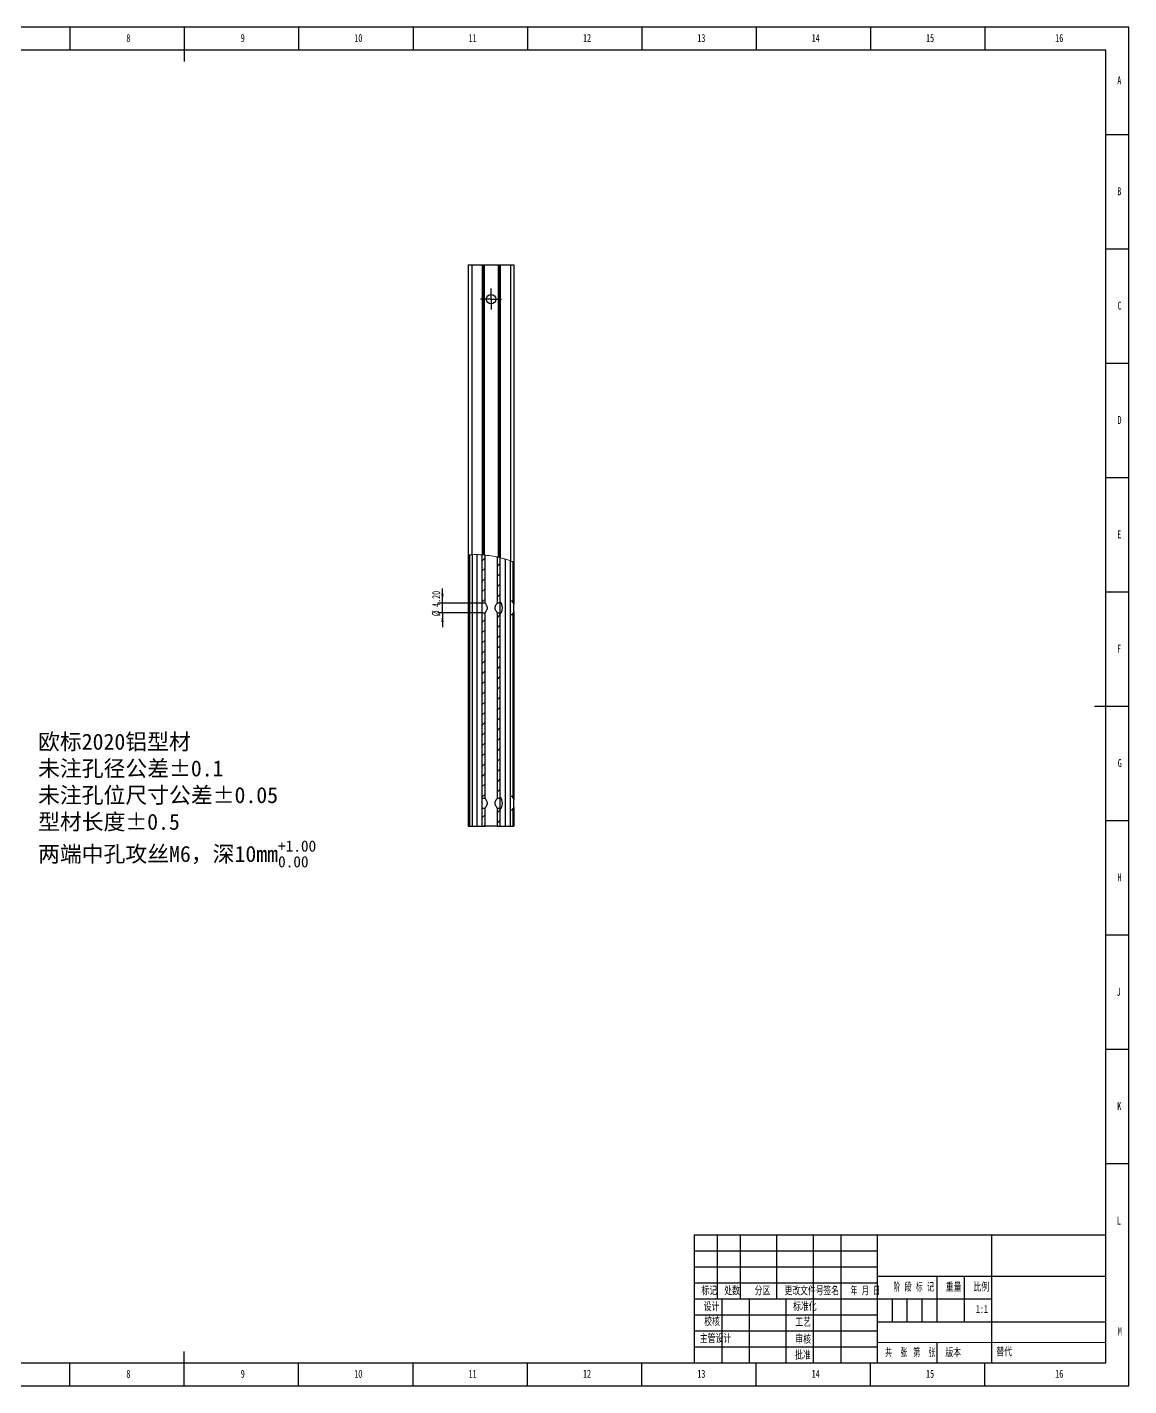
# Model space of a CAD drawing. Header units: millimetres. Extents: x 0 to 841, y 0 to 594.
# Drawn here: x 359 to 841, y 0 to 594 of the extents above; entities that cross this region are included whole.
import ezdxf

# ---------------------------------------------------------------- set-up
doc = ezdxf.new("R2010")
doc.units = ezdxf.units.MM
for name, color, linetype in [('10', 7, 'Continuous'), ('5', 7, 'Continuous'), ('SLD-0', 7, 'Continuous')]:
    doc.layers.add(name, color=color, linetype=linetype)
doc.styles.add('SLDTEXTSTYLE0', font='TXT', dxfattribs={"width": 0.7, "bigfont": 'bigfont'})
doc.styles.add('SLDTEXTSTYLE1', font='TXT', dxfattribs={"width": 0.62, "bigfont": 'bigfont'})
doc.styles.add('SLDTEXTSTYLE2', font='TXT', dxfattribs={"width": 0.614286, "bigfont": 'bigfont'})
doc.styles.add('SLDTEXTSTYLE3', font='TXT', dxfattribs={"width": 0.6, "bigfont": 'bigfont'})
doc.styles.add('SLDTEXTSTYLE4', font='TXT', dxfattribs={"width": 0.7})
doc.dimstyles.new('SLDDIMSTYLE1', dxfattribs={"dimtxt": 3.5, "dimasz": 4.08, "dimexe": 0, "dimexo": 0.0625, "dimgap": 0.875, "dimtad": 2, "dimrnd": 1e-09, "dimzin": 4, "dimdsep": 46, "dimtxsty": 'SLDTEXTSTYLE4', "dimsah": 1, "dimcen": 0.09, "dimadec": 0, "dimazin": 1, "dimtfac": 1, "dimtmove": 0, "dimatfit": 0, "dimfxl": 1, "dimfrac": 2, "dimtolj": 1, "dimtzin": 12, "dimarcsym": 0})

# ---------------------------------------------------------------- blocks, each defined once
blk = doc.blocks.new('_D_2')
at = {"layer": '10', "transparency": 16777216}
for p, q in [((540.88, 342.2), (540.88, 348.55)), ((558.31, 342.2), (538.88, 342.2)), ((540.88, 338), (540.88, 342.2)), ((558.31, 338), (538.88, 338)), ((540.88, 338), (540.88, 331.65))]:
    blk.add_line(p, q, dxfattribs=at)
for points in [[(540.88, 342.2), (541.39, 346.28), (540.38, 346.28)], [(540.88, 338), (540.38, 333.92), (541.39, 333.92)]]:
    blk.add_solid(points, dxfattribs=at)
at = {"layer": '10', "transparency": 16777216, "char_height": 3.5, "attachment_point": 1, "rotation": 90, "style": 'SLDTEXTSTYLE4'}
for s, insert in [('4.20', (536.37, 340.54)), ('%%c', (536.36, 336.43))]:
    blk.add_mtext(s, dxfattribs=dict(at, insert=insert))
blk = doc.blocks.new('SW_CENTERMARKSYMBOL_7')
at = {"layer": '10', "color": 0}
for p, q in [((-2.5, 0), (-4.6, 0)), ((0, 0), (-2.5, 0)), ((0, 2.5), (0, 4.6)), ((0, 0), (0, 2.5)), ((0, 0), (0, -2.5)), ((0, 0), (2.5, 0)), ((2.5, 0), (4.6, 0)), ((0, -2.5), (0, -4.6))]:
    blk.add_line(p, q, dxfattribs=at)

msp = doc.modelspace()

# ---------------------------------------------------------------- hatches: boundary and pattern name
at = {"layer": '10', "linetype": 'Continuous', "lineweight": 18}
h = msp.add_hatch(dxfattribs=at)
h.set_pattern_fill('ANSI31', color=256, angle=3e-322, style=0)
edge = h.paths.add_edge_path(flags=0)
edge.add_spline(control_points=[(558.309, 363.299), (558.708, 363.271), (559.108, 363.237), (559.509, 363.198)], knot_values=[0.4232178, 0.4232178, 0.4232178, 0.4232178, 0.4270848, 0.4270848, 0.4270848, 0.4270848], weights=[1, 1, 1, 1], degree=3, periodic=0)
edge.add_spline(control_points=[(559.509, 363.198), (559.509, 363.198), (559.56, 363.193), (559.657, 363.183), (559.754, 363.173), (559.901, 363.157), (560.084, 363.137), (560.267, 363.116), (560.493, 363.089), (560.741, 363.057), (560.991, 363.025), (561.27, 362.987), (561.556, 362.945), (561.845, 362.902), (562.149, 362.854), (562.443, 362.805), (562.74, 362.755), (563.035, 362.702), (563.305, 362.651), (563.576, 362.6), (563.829, 362.55), (564.041, 362.506), (564.253, 362.463), (564.43, 362.425), (564.559, 362.397), (564.684, 362.37), (564.766, 362.352), (564.796, 362.345), (564.805, 362.343), (564.809, 362.342), (564.809, 362.342)], knot_values=[0, 0, 0, 0, 0.000886, 0.000886, 0.000886, 0.0017719, 0.0017719, 0.0017719, 0.0026588, 0.0026588, 0.0026588, 0.0035497, 0.0035497, 0.0035497, 0.0044486, 0.0044486, 0.0044486, 0.005358, 0.005358, 0.005358, 0.006274, 0.006274, 0.006274, 0.0071848, 0.0071848, 0.0071848, 0.0080783, 0.0080783, 0.0080783, 0.0083402, 0.0083402, 0.0083402, 0.0083402], weights=[1, 1, 1, 1, 1, 1, 1, 1, 1, 1, 1, 1, 1, 1, 1, 1, 1, 1, 1, 1, 1, 1, 1, 1, 1, 1, 1, 1, 1, 1, 1], degree=3, periodic=0)
edge.add_spline(control_points=[(564.809, 362.342), (565.209, 362.253), (565.609, 362.159), (566.009, 362.059)], knot_values=[0.4439814, 0.4439814, 0.4439814, 0.4439814, 0.4477842, 0.4477842, 0.4477842, 0.4477842], weights=[1, 1, 1, 1], degree=3, periodic=0)
edge.add_spline(control_points=[(566.009, 362.059), (566.797, 361.863), (567.583, 361.646), (568.366, 361.41)], knot_values=[0, 0, 0, 0, 0.003396, 0.003396, 0.003396, 0.003396], weights=[1, 1, 1, 1], degree=3, periodic=0)
edge.add_spline(control_points=[(568.366, 361.41), (569.065, 361.2), (569.763, 360.973), (570.459, 360.731)], knot_values=[0.4552513, 0.4552513, 0.4552513, 0.4552513, 0.4618936, 0.4618936, 0.4618936, 0.4618936], weights=[1, 1, 1, 1], degree=3, periodic=0)
edge.add_spline(control_points=[(570.459, 360.731), (570.86, 360.592), (571.26, 360.447), (571.659, 360.298)], knot_values=[0.4618936, 0.4618936, 0.4618936, 0.4618936, 0.4657139, 0.4657139, 0.4657139, 0.4657139], weights=[1, 1, 1, 1], degree=3, periodic=0)
edge.add_spline(control_points=[(571.659, 360.298), (571.726, 360.273), (571.792, 360.248), (571.859, 360.223)], knot_values=[0.4657139, 0.4657139, 0.4657139, 0.4657139, 0.4663518, 0.4663518, 0.4663518, 0.4663518], weights=[1, 1, 1, 1], degree=3, periodic=0)
edge.add_spline(control_points=[(571.859, 360.223), (571.888, 360.212), (571.916, 360.201), (571.944, 360.19), (571.975, 360.178), (572.006, 360.167), (572.033, 360.156), (572.058, 360.147), (572.081, 360.138), (572.1, 360.13), (572.119, 360.123), (572.134, 360.118), (572.144, 360.114), (572.154, 360.11), (572.159, 360.108), (572.159, 360.108)], knot_values=[0, 0, 0, 0, 0.0000914, 0.0000914, 0.0000914, 0.0001964, 0.0001964, 0.0001964, 0.0002951, 0.0002951, 0.0002951, 0.0003911, 0.0003911, 0.0003911, 0.0004873, 0.0004873, 0.0004873, 0.0004873], weights=[1, 1, 1, 1, 1, 1, 1, 1, 1, 1, 1, 1, 1, 1, 1, 1], degree=3, periodic=0)
edge.add_spline(control_points=[(572.159, 360.108), (572.159, 360.108), (572.153, 360.11), (572.141, 360.115), (572.114, 360.125), (572.057, 360.147), (571.977, 360.178), (571.891, 360.211), (571.775, 360.254), (571.643, 360.304), (571.506, 360.355), (571.348, 360.414), (571.181, 360.474), (571.015, 360.535), (570.836, 360.599), (570.659, 360.661)], knot_values=[0, 0, 0, 0, 0.0002345, 0.0002345, 0.0002345, 0.0007553, 0.0007553, 0.0007553, 0.0013109, 0.0013109, 0.0013109, 0.0018813, 0.0018813, 0.0018813, 0.0024508, 0.0024508, 0.0024508, 0.0024508], weights=[1, 1, 1, 1, 1, 1, 1, 1, 1, 1, 1, 1, 1, 1, 1, 1], degree=3, periodic=0)
edge.add_spline(control_points=[(570.659, 360.661), (569.13, 361.199), (567.594, 361.663), (566.059, 362.047)], knot_values=[0.5374704, 0.5374704, 0.5374704, 0.5374704, 0.5520574, 0.5520574, 0.5520574, 0.5520574], weights=[1, 1, 1, 1], degree=3, periodic=0)
edge.add_spline(control_points=[(566.059, 362.047), (566.034, 362.053), (566.009, 362.059), (565.985, 362.065), (565.953, 362.073), (565.921, 362.081), (565.894, 362.088), (565.866, 362.095), (565.842, 362.101), (565.822, 362.106), (565.802, 362.11), (565.786, 362.114), (565.775, 362.117), (565.765, 362.119), (565.759, 362.121), (565.759, 362.121)], knot_values=[0, 0, 0, 0, 0.000077, 0.000077, 0.000077, 0.0001801, 0.0001801, 0.0001801, 0.0002804, 0.0002804, 0.0002804, 0.0003795, 0.0003795, 0.0003795, 0.0004788, 0.0004788, 0.0004788, 0.0004788], weights=[1, 1, 1, 1, 1, 1, 1, 1, 1, 1, 1, 1, 1, 1, 1, 1], degree=3, periodic=0)
edge.add_spline(control_points=[(565.759, 362.121), (565.592, 362.161), (565.426, 362.201), (565.259, 362.24)], knot_values=[0.5530078, 0.5530078, 0.5530078, 0.5530078, 0.5545922, 0.5545922, 0.5545922, 0.5545922], weights=[1, 1, 1, 1], degree=3, periodic=0)
edge.add_spline(control_points=[(565.259, 362.24), (566.059, 362.054), (566.859, 361.846), (567.659, 361.618)], knot_values=[0.4454078, 0.4454078, 0.4454078, 0.4454078, 0.4530106, 0.4530106, 0.4530106, 0.4530106], weights=[1, 1, 1, 1], degree=3, periodic=0)
edge.add_spline(control_points=[(567.659, 361.618), (566.876, 361.842), (566.09, 362.046), (565.302, 362.23)], knot_values=[0, 0, 0, 0, 0.0033892, 0.0033892, 0.0033892, 0.0033892], weights=[1, 1, 1, 1], degree=3, periodic=0)
edge.add_spline(control_points=[(565.302, 362.23), (563.194, 362.722), (561.091, 363.063), (559.016, 363.244)], knot_values=[0.5544562, 0.5544562, 0.5544562, 0.5544562, 0.5745011, 0.5745011, 0.5745011, 0.5745011], weights=[1, 1, 1, 1], degree=3, periodic=0)
edge.add_spline(control_points=[(559.016, 363.244), (558.231, 363.312), (557.445, 363.357), (556.659, 363.379)], knot_values=[0, 0, 0, 0, 0.0033362, 0.0033362, 0.0033362, 0.0033362], weights=[1, 1, 1, 1], degree=3, periodic=0)
edge.add_spline(control_points=[(556.659, 363.379), (557.454, 363.357), (558.254, 363.311), (559.059, 363.24)], knot_values=[0.4178631, 0.4178631, 0.4178631, 0.4178631, 0.4256371, 0.4256371, 0.4256371, 0.4256371], weights=[1, 1, 1, 1], degree=3, periodic=0)
edge.add_line((559.059, 363.24), (559.059, 363.24))
edge.add_spline(control_points=[(559.059, 363.24), (558.892, 363.254), (558.726, 363.268), (558.559, 363.281)], knot_values=[0.5743629, 0.5743629, 0.5743629, 0.5743629, 0.5759749, 0.5759749, 0.5759749, 0.5759749], weights=[1, 1, 1, 1], degree=3, periodic=0)
edge.add_line((558.559, 363.281), (558.559, 363.281))
edge.add_spline(control_points=[(558.559, 363.281), (558.559, 363.281), (558.557, 363.281), (558.552, 363.281), (558.545, 363.282), (558.532, 363.283), (558.514, 363.284), (558.496, 363.285), (558.473, 363.287), (558.447, 363.289), (558.421, 363.291), (558.39, 363.293), (558.359, 363.295), (558.327, 363.298), (558.293, 363.3), (558.259, 363.302)], knot_values=[0, 0, 0, 0, 0.0000655, 0.0000655, 0.0000655, 0.0001672, 0.0001672, 0.0001672, 0.0002691, 0.0002691, 0.0002691, 0.0003712, 0.0003712, 0.0003712, 0.0004732, 0.0004732, 0.0004732, 0.0004732], weights=[1, 1, 1, 1, 1, 1, 1, 1, 1, 1, 1, 1, 1, 1, 1, 1], degree=3, periodic=0)
edge.add_spline(control_points=[(558.259, 363.302), (556.705, 363.408), (555.168, 363.422), (553.659, 363.34)], knot_values=[0.5769438, 0.5769438, 0.5769438, 0.5769438, 0.5920151, 0.5920151, 0.5920151, 0.5920151], weights=[1, 1, 1, 1], degree=3, periodic=0)
edge.add_spline(control_points=[(553.659, 363.34), (553.547, 363.334), (553.434, 363.327), (553.325, 363.32), (553.161, 363.31), (553.002, 363.298), (552.86, 363.287), (552.718, 363.276), (552.59, 363.265), (552.485, 363.256), (552.381, 363.247), (552.298, 363.239), (552.243, 363.233), (552.188, 363.228), (552.159, 363.225), (552.159, 363.225)], knot_values=[0, 0, 0, 0, 0.0003364, 0.0003364, 0.0003364, 0.0008458, 0.0008458, 0.0008458, 0.0013531, 0.0013531, 0.0013531, 0.0018591, 0.0018591, 0.0018591, 0.0023652, 0.0023652, 0.0023652, 0.0023652], weights=[1, 1, 1, 1, 1, 1, 1, 1, 1, 1, 1, 1, 1, 1, 1, 1], degree=3, periodic=0)
edge.add_spline(control_points=[(552.159, 363.225), (552.159, 363.225), (552.161, 363.225), (552.166, 363.226), (552.173, 363.227), (552.186, 363.228), (552.204, 363.23), (552.222, 363.231), (552.245, 363.234), (552.271, 363.236), (552.297, 363.239), (552.328, 363.241), (552.359, 363.244), (552.391, 363.247), (552.425, 363.25), (552.459, 363.253)], knot_values=[0, 0, 0, 0, 0.000065, 0.000065, 0.000065, 0.0001667, 0.0001667, 0.0001667, 0.0002689, 0.0002689, 0.0002689, 0.0003713, 0.0003713, 0.0003713, 0.0004737, 0.0004737, 0.0004737, 0.0004737], weights=[1, 1, 1, 1, 1, 1, 1, 1, 1, 1, 1, 1, 1, 1, 1, 1], degree=3, periodic=0)
edge.add_spline(control_points=[(552.459, 363.253), (552.526, 363.259), (552.592, 363.265), (552.659, 363.271)], knot_values=[0.40397, 0.40397, 0.40397, 0.40397, 0.4046421, 0.4046421, 0.4046421, 0.4046421], weights=[1, 1, 1, 1], degree=3, periodic=0)
edge.add_spline(control_points=[(552.659, 363.271), (553.057, 363.304), (553.457, 363.331), (553.859, 363.35)], knot_values=[0.4046421, 0.4046421, 0.4046421, 0.4046421, 0.4086502, 0.4086502, 0.4086502, 0.4086502], weights=[1, 1, 1, 1], degree=3, periodic=0)
edge.add_spline(control_points=[(553.859, 363.35), (554.551, 363.384), (555.249, 363.398), (555.952, 363.391)], knot_values=[0.4086502, 0.4086502, 0.4086502, 0.4086502, 0.4155528, 0.4155528, 0.4155528, 0.4155528], weights=[1, 1, 1, 1], degree=3, periodic=0)
edge.add_spline(control_points=[(555.952, 363.391), (556.738, 363.385), (557.524, 363.353), (558.309, 363.299)], knot_values=[0, 0, 0, 0, 0.0033347, 0.0033347, 0.0033347, 0.0033347], weights=[1, 1, 1, 1], degree=3, periodic=0)
edge.add_line((558.309, 363.299), (558.309, 363.299))
edge = h.paths.add_edge_path(flags=0)
edge.add_spline(control_points=[(554.409, 363.373), (554.577, 363.378), (554.747, 363.383), (554.905, 363.386), (555.064, 363.389), (555.215, 363.391), (555.346, 363.392), (555.477, 363.393), (555.591, 363.393), (555.68, 363.393), (555.77, 363.393), (555.835, 363.392), (555.872, 363.392), (555.909, 363.392), (555.918, 363.392), (555.899, 363.392), (555.88, 363.392), (555.831, 363.392), (555.758, 363.393), (555.684, 363.393), (555.584, 363.393), (555.465, 363.393), (555.345, 363.392), (555.204, 363.391), (555.052, 363.388), (554.901, 363.386), (554.735, 363.383), (554.568, 363.378), (554.401, 363.373), (554.229, 363.367), (554.066, 363.36), (553.903, 363.353), (553.744, 363.345), (553.602, 363.337), (553.461, 363.329), (553.333, 363.321), (553.229, 363.314), (553.125, 363.307), (553.043, 363.301), (552.989, 363.297), (552.935, 363.293), (552.907, 363.291), (552.909, 363.291), (552.911, 363.291), (552.941, 363.293), (552.998, 363.297), (553.055, 363.302), (553.14, 363.308), (553.245, 363.315), (553.351, 363.322), (553.481, 363.33), (553.624, 363.338), (553.767, 363.346), (553.927, 363.354), (554.091, 363.361), (554.195, 363.365), (554.303, 363.369), (554.409, 363.373)], knot_values=[0, 0, 0, 0, 0.0005035, 0.0005035, 0.0005035, 0.0010069, 0.0010069, 0.0010069, 0.0015103, 0.0015103, 0.0015103, 0.0020139, 0.0020139, 0.0020139, 0.0025175, 0.0025175, 0.0025175, 0.0030212, 0.0030212, 0.0030212, 0.0035248, 0.0035248, 0.0035248, 0.0040285, 0.0040285, 0.0040285, 0.0045319, 0.0045319, 0.0045319, 0.0050353, 0.0050353, 0.0050353, 0.0055392, 0.0055392, 0.0055392, 0.0060438, 0.0060438, 0.0060438, 0.0065485, 0.0065485, 0.0065485, 0.0070521, 0.0070521, 0.0070521, 0.0075545, 0.0075545, 0.0075545, 0.0080569, 0.0080569, 0.0080569, 0.0085604, 0.0085604, 0.0085604, 0.0090651, 0.0090651, 0.0090651, 0.009382, 0.009382, 0.009382, 0.009382], weights=[1, 1, 1, 1, 1, 1, 1, 1, 1, 1, 1, 1, 1, 1, 1, 1, 1, 1, 1, 1, 1, 1, 1, 1, 1, 1, 1, 1, 1, 1, 1, 1, 1, 1, 1, 1, 1, 1, 1, 1, 1, 1, 1, 1, 1, 1, 1, 1, 1, 1, 1, 1, 1, 1, 1, 1, 1, 1], degree=3, periodic=0)
edge = h.paths.add_edge_path(flags=0)
edge.add_spline(control_points=[(569.909, 360.919), (570.085, 360.86), (570.263, 360.799), (570.429, 360.742), (570.595, 360.684), (570.753, 360.628), (570.888, 360.58), (571.021, 360.532), (571.137, 360.49), (571.223, 360.459), (571.304, 360.429), (571.362, 360.408), (571.389, 360.398), (571.415, 360.388), (571.415, 360.388), (571.389, 360.398), (571.364, 360.407), (571.313, 360.426), (571.241, 360.452), (571.168, 360.479), (571.072, 360.514), (570.961, 360.554), (570.844, 360.596), (570.708, 360.644), (570.563, 360.695), (570.409, 360.749), (570.242, 360.806), (570.073, 360.864), (569.899, 360.923), (569.718, 360.983), (569.546, 361.039), (569.374, 361.096), (569.206, 361.15), (569.058, 361.196), (568.914, 361.242), (568.785, 361.282), (568.683, 361.314), (568.585, 361.344), (568.51, 361.367), (568.464, 361.381), (568.42, 361.394), (568.402, 361.399), (568.412, 361.397), (568.421, 361.394), (568.458, 361.383), (568.518, 361.364), (568.578, 361.346), (568.663, 361.32), (568.765, 361.288), (568.871, 361.256), (568.997, 361.216), (569.134, 361.172), (569.278, 361.127), (569.436, 361.075), (569.597, 361.022), (569.7, 360.989), (569.805, 360.954), (569.909, 360.919)], knot_values=[0, 0, 0, 0, 0.0005571, 0.0005571, 0.0005571, 0.0011149, 0.0011149, 0.0011149, 0.0016599, 0.0016599, 0.0016599, 0.0021737, 0.0021737, 0.0021737, 0.002658, 0.002658, 0.002658, 0.0031303, 0.0031303, 0.0031303, 0.0036119, 0.0036119, 0.0036119, 0.0041183, 0.0041183, 0.0041183, 0.0046543, 0.0046543, 0.0046543, 0.005211, 0.005211, 0.005211, 0.0057695, 0.0057695, 0.0057695, 0.0063109, 0.0063109, 0.0063109, 0.0068266, 0.0068266, 0.0068266, 0.0073202, 0.0073202, 0.0073202, 0.0078027, 0.0078027, 0.0078027, 0.0082867, 0.0082867, 0.0082867, 0.0087841, 0.0087841, 0.0087841, 0.0093029, 0.0093029, 0.0093029, 0.0096297, 0.0096297, 0.0096297, 0.0096297], weights=[1, 1, 1, 1, 1, 1, 1, 1, 1, 1, 1, 1, 1, 1, 1, 1, 1, 1, 1, 1, 1, 1, 1, 1, 1, 1, 1, 1, 1, 1, 1, 1, 1, 1, 1, 1, 1, 1, 1, 1, 1, 1, 1, 1, 1, 1, 1, 1, 1, 1, 1, 1, 1, 1, 1, 1, 1, 1], degree=3, periodic=0)
h = msp.add_hatch(dxfattribs=at)
h.set_pattern_fill('ANSI31', color=256, angle=3e-322, style=0)
edge = h.paths.add_edge_path(flags=0)
edge.add_line((558.309, 342.198), (559.509, 342.198))
edge.add_line((559.509, 342.198), (559.509, 363.198))
edge.add_spline(control_points=[(559.509, 363.198), (559.108, 363.237), (558.708, 363.271), (558.309, 363.299)], knot_values=[0.5729152, 0.5729152, 0.5729152, 0.5729152, 0.5767822, 0.5767822, 0.5767822, 0.5767822], weights=[1, 1, 1, 1], degree=3, periodic=0)
edge.add_line((558.309, 363.299), (558.309, 342.198))
h = msp.add_hatch(dxfattribs=at)
h.set_pattern_fill('ANSI31', color=256, angle=3e-322, style=0)
edge = h.paths.add_edge_path(flags=0)
edge.add_spline(control_points=[(566.009, 362.059), (565.609, 362.159), (565.209, 362.253), (564.809, 362.342)], knot_values=[0.5522158, 0.5522158, 0.5522158, 0.5522158, 0.5560186, 0.5560186, 0.5560186, 0.5560186], weights=[1, 1, 1, 1], degree=3, periodic=0)
edge.add_line((564.809, 362.342), (564.809, 342.198))
edge.add_line((564.809, 342.198), (566.009, 342.198))
edge.add_line((566.009, 342.198), (566.009, 362.059))
h = msp.add_hatch(dxfattribs=at)
h.set_pattern_fill('ANSI31', color=256, angle=3e-322, style=0)
h.paths.add_polyline_path([(558.309, 337.998), (558.309, 256.798), (559.509, 256.798), (559.509, 337.998)], flags=0)
h = msp.add_hatch(dxfattribs=at)
h.set_pattern_fill('ANSI31', color=256, angle=3e-322, style=0)
h.paths.add_polyline_path([(564.809, 337.998), (564.809, 256.798), (566.009, 256.798), (566.009, 337.998)], flags=0)
h = msp.add_hatch(dxfattribs=at)
h.set_pattern_fill('ANSI31', color=256, angle=3e-322, style=0)
h.paths.add_polyline_path([(558.309, 244.698), (559.509, 244.698), (559.509, 252.598), (558.309, 252.598)], flags=0)
h = msp.add_hatch(dxfattribs=at)
h.set_pattern_fill('ANSI31', color=256, angle=3e-322, style=0)
h.paths.add_polyline_path([(564.809, 244.698), (566.009, 244.698), (566.009, 252.598), (564.809, 252.598)], flags=0)

# ---------------------------------------------------------------- linework, layer by layer
at = {"color": 7, "linetype": 'Continuous', "lineweight": 25}
for p, q in [((552.159, 490.098), (552.159, 363.225)), ((552.159, 490.098), (572.159, 490.098)), ((553.659, 490.098), (553.659, 363.34)), ((558.259, 490.098), (558.259, 363.302)), ((558.559, 490.098), (558.559, 363.281)), ((559.059, 490.098), (559.059, 363.24)), ((565.259, 490.098), (565.259, 362.24)), ((565.759, 490.098), (565.759, 362.121)), ((566.059, 490.098), (566.059, 362.047)), ((570.659, 490.098), (570.659, 360.661)), ((572.159, 490.098), (572.159, 360.108)), ((552.159, 363.225), (552.159, 244.698)), ((552.459, 363.253), (552.459, 244.698)), ((552.659, 363.27), (552.659, 244.698)), ((553.859, 363.338), (553.859, 244.698)), ((555.952, 363.321), (555.952, 244.698)), ((558.309, 342.198), (558.309, 363.299)), ((559.509, 342.198), (559.509, 363.198)), ((564.809, 362.342), (564.809, 342.198)), ((566.009, 362.059), (566.009, 342.198)), ((568.366, 361.352), (568.366, 244.698)), ((570.459, 360.721), (570.459, 343.006)), ((571.659, 360.298), (571.659, 343.006)), ((571.859, 360.222), (571.859, 342.357)), ((572.159, 360.108), (572.159, 341.787)), ((559.509, 342.198), (558.309, 342.198)), ((558.309, 337.998), (558.309, 342.198)), ((566.009, 342.198), (564.809, 342.198)), ((566.009, 342.198), (566.009, 337.998)), ((571.659, 343.006), (570.459, 343.006)), ((570.459, 343.006), (570.459, 337.191)), ((571.659, 342.357), (571.659, 343.006)), ((571.859, 342.357), (571.659, 342.357)), ((572.159, 338.41), (572.159, 341.787)), ((558.309, 337.998), (559.509, 337.998)), ((558.309, 256.798), (558.309, 337.998)), ((559.509, 256.798), (559.509, 337.998)), ((564.809, 337.998), (564.809, 256.798)), ((564.809, 337.998), (566.009, 337.998)), ((566.009, 337.998), (566.009, 256.798)), ((570.459, 337.191), (570.459, 257.606)), ((570.459, 337.191), (571.659, 337.191)), ((571.659, 337.84), (571.859, 337.84)), ((571.659, 337.191), (571.659, 337.84)), ((571.659, 337.191), (571.659, 257.606)), ((571.859, 337.84), (571.859, 256.957)), ((572.159, 338.41), (572.159, 256.387)), ((559.509, 256.798), (558.309, 256.798)), ((558.309, 252.598), (558.309, 256.798)), ((566.009, 256.798), (564.809, 256.798)), ((566.009, 256.798), (566.009, 252.598)), ((571.659, 257.606), (570.459, 257.606)), ((570.459, 257.606), (570.459, 251.791)), ((571.659, 256.957), (571.659, 257.606)), ((571.859, 256.957), (571.659, 256.957)), ((572.159, 253.01), (572.159, 256.387)), ((558.309, 252.598), (559.509, 252.598)), ((558.309, 244.698), (558.309, 252.598)), ((559.509, 244.698), (559.509, 252.598)), ((564.809, 252.598), (564.809, 244.698)), ((564.809, 252.598), (566.009, 252.598)), ((566.009, 252.598), (566.009, 244.698)), ((570.459, 251.791), (571.659, 251.791)), ((570.459, 251.791), (570.459, 244.698)), ((571.659, 252.44), (571.859, 252.44)), ((571.659, 251.791), (571.659, 252.44)), ((571.659, 251.791), (571.659, 244.698)), ((571.859, 252.44), (571.859, 244.698)), ((572.159, 253.01), (572.159, 244.698)), ((552.159, 244.698), (552.459, 244.698)), ((552.459, 244.698), (552.659, 244.698)), ((552.659, 244.698), (553.859, 244.698)), ((553.859, 244.698), (555.952, 244.698)), ((555.952, 244.698), (558.309, 244.698)), ((558.309, 244.698), (559.509, 244.698)), ((564.809, 244.698), (559.509, 244.698)), ((564.809, 244.698), (566.009, 244.698)), ((566.009, 244.698), (568.366, 244.698)), ((568.366, 244.698), (570.459, 244.698)), ((570.459, 244.698), (571.659, 244.698)), ((571.659, 244.698), (571.859, 244.698)), ((571.859, 244.698), (572.159, 244.698))]:
    msp.add_line(p, q, dxfattribs=at)
msp.add_circle((562.159, 475.098), 2.1, dxfattribs=at)
for centre in [(562.866, 340.098), (562.866, 254.698)]:
    msp.add_arc(centre, 4.25, 317.689206, 42.310794, dxfattribs=at)
at = {"color": 7, "linetype": 'Continuous', "lineweight": 18}
for points, knots in [([(552.159, 363.225), (552.159, 363.225), (552.169, 363.226), (552.207, 363.23), (552.236, 363.233), (552.311, 363.24), (552.357, 363.244), (552.466, 363.254), (552.529, 363.26), (552.737, 363.277), (552.904, 363.291), (553.264, 363.317), (553.461, 363.329), (553.659, 363.34)], [0, 0, 0, 0, 0.125, 0.125, 0.25, 0.25, 0.375, 0.375, 0.5, 0.5, 0.75, 0.75, 1, 1, 1, 1]), ([(558.259, 363.302), (558.338, 363.297), (558.416, 363.291), (558.526, 363.283), (558.559, 363.281), (558.559, 363.281)], [0, 0, 0, 0, 0.5, 0.5, 1, 1, 1, 1]), ([(565.759, 362.121), (565.759, 362.121), (565.793, 362.113), (565.904, 362.085), (565.981, 362.066), (566.059, 362.047)], [0, 0, 0, 0, 0.5, 0.5, 1, 1, 1, 1]), ([(570.659, 360.661), (570.852, 360.593), (571.04, 360.526), (571.309, 360.428), (571.394, 360.396), (571.556, 360.337), (571.633, 360.308), (571.774, 360.255), (571.837, 360.231), (571.949, 360.188), (571.998, 360.17), (572.117, 360.124), (572.159, 360.108), (572.159, 360.108)], [0, 0, 0, 0, 0.25, 0.25, 0.375, 0.375, 0.5, 0.5, 0.625, 0.625, 0.75, 0.75, 1, 1, 1, 1])]:
    msp.add_open_spline(points, degree=3, knots=knots, dxfattribs=at)
for points in [[(558.259, 363.302), (556.705, 363.408), (555.168, 363.422), (553.659, 363.34)], [(559.059, 363.24), (558.892, 363.254), (558.726, 363.268), (558.559, 363.281)], [(565.302, 362.23), (563.194, 362.722), (561.091, 363.063), (559.016, 363.244)], [(565.759, 362.121), (565.592, 362.161), (565.426, 362.201), (565.259, 362.24)], [(570.659, 360.661), (569.13, 361.199), (567.594, 361.663), (566.059, 362.047)]]:
    msp.add_open_spline(points, degree=3, dxfattribs=at)
at = {"color": 7, "linetype": 'Continuous', "lineweight": 25}
for points, knots in [([(559.509, 337.998), (559.509, 337.998), (559.521, 338.014), (559.568, 338.073), (559.602, 338.116), (559.687, 338.227), (559.737, 338.294), (559.849, 338.447), (559.91, 338.533), (560.098, 338.813), (560.234, 339.031), (560.402, 339.4), (560.452, 339.533), (560.522, 339.809), (560.543, 339.956), (560.543, 340.246), (560.522, 340.391), (560.451, 340.668), (560.401, 340.798), (560.232, 341.17), (560.099, 341.384), (559.845, 341.76), (559.731, 341.912), (559.602, 342.08), (559.568, 342.123), (559.522, 342.183), (559.509, 342.198), (559.509, 342.198)], [0, 0, 0, 0, 0.0625, 0.0625, 0.125, 0.125, 0.1875, 0.1875, 0.25, 0.25, 0.375, 0.375, 0.4375, 0.4375, 0.5, 0.5, 0.5625, 0.5625, 0.625, 0.625, 0.75, 0.75, 0.875, 0.875, 0.9375, 0.9375, 1, 1, 1, 1]), ([(564.809, 342.198), (564.809, 342.198), (564.797, 342.183), (564.751, 342.124), (564.716, 342.08), (564.632, 341.97), (564.581, 341.903), (564.469, 341.75), (564.409, 341.665), (564.283, 341.479), (564.218, 341.377), (564.091, 341.16), (564.029, 341.045), (563.917, 340.799), (563.867, 340.666), (563.796, 340.39), (563.775, 340.243), (563.775, 339.953), (563.796, 339.807), (563.867, 339.53), (563.916, 339.4), (564.086, 339.027), (564.22, 338.813), (564.41, 338.531), (564.47, 338.446), (564.58, 338.295), (564.631, 338.228), (564.716, 338.116), (564.75, 338.073), (564.797, 338.014), (564.809, 337.998), (564.809, 337.998)], [0, 0, 0, 0, 0.0625, 0.0625, 0.125, 0.125, 0.1875, 0.1875, 0.25, 0.25, 0.3125, 0.3125, 0.375, 0.375, 0.4375, 0.4375, 0.5, 0.5, 0.5625, 0.5625, 0.625, 0.625, 0.75, 0.75, 0.8125, 0.8125, 0.875, 0.875, 0.9375, 0.9375, 1, 1, 1, 1]), ([(572.159, 341.787), (572.159, 341.905), (572.148, 342.021), (572.089, 342.182), (572.063, 342.234), (571.983, 342.322), (571.925, 342.357), (571.859, 342.357)], [0, 0, 0, 0, 0.5, 0.5, 0.75, 0.75, 1, 1, 1, 1]), ([(571.859, 337.84), (571.925, 337.84), (571.982, 337.875), (572.063, 337.962), (572.089, 338.014), (572.148, 338.176), (572.159, 338.292), (572.159, 338.41)], [0, 0, 0, 0, 0.25, 0.25, 0.5, 0.5, 1, 1, 1, 1]), ([(559.509, 252.598), (559.509, 252.598), (559.521, 252.614), (559.568, 252.673), (559.602, 252.716), (559.687, 252.827), (559.737, 252.894), (559.849, 253.047), (559.91, 253.133), (560.098, 253.413), (560.234, 253.631), (560.402, 254), (560.452, 254.133), (560.522, 254.409), (560.543, 254.556), (560.543, 254.846), (560.522, 254.991), (560.451, 255.268), (560.401, 255.398), (560.232, 255.77), (560.099, 255.984), (559.845, 256.36), (559.731, 256.512), (559.602, 256.68), (559.568, 256.723), (559.522, 256.783), (559.509, 256.798), (559.509, 256.798)], [0, 0, 0, 0, 0.0625, 0.0625, 0.125, 0.125, 0.1875, 0.1875, 0.25, 0.25, 0.375, 0.375, 0.4375, 0.4375, 0.5, 0.5, 0.5625, 0.5625, 0.625, 0.625, 0.75, 0.75, 0.875, 0.875, 0.9375, 0.9375, 1, 1, 1, 1]), ([(564.809, 256.798), (564.809, 256.798), (564.797, 256.783), (564.751, 256.724), (564.716, 256.68), (564.632, 256.57), (564.581, 256.503), (564.469, 256.35), (564.409, 256.265), (564.283, 256.079), (564.218, 255.977), (564.091, 255.76), (564.029, 255.645), (563.917, 255.399), (563.867, 255.266), (563.796, 254.99), (563.775, 254.843), (563.775, 254.553), (563.796, 254.407), (563.867, 254.13), (563.916, 254), (564.086, 253.627), (564.22, 253.413), (564.41, 253.131), (564.47, 253.046), (564.58, 252.895), (564.631, 252.828), (564.716, 252.716), (564.75, 252.673), (564.797, 252.614), (564.809, 252.598), (564.809, 252.598)], [0, 0, 0, 0, 0.0625, 0.0625, 0.125, 0.125, 0.1875, 0.1875, 0.25, 0.25, 0.3125, 0.3125, 0.375, 0.375, 0.4375, 0.4375, 0.5, 0.5, 0.5625, 0.5625, 0.625, 0.625, 0.75, 0.75, 0.8125, 0.8125, 0.875, 0.875, 0.9375, 0.9375, 1, 1, 1, 1]), ([(572.159, 256.387), (572.159, 256.505), (572.148, 256.621), (572.089, 256.782), (572.063, 256.834), (571.983, 256.922), (571.925, 256.957), (571.859, 256.957)], [0, 0, 0, 0, 0.5, 0.5, 0.75, 0.75, 1, 1, 1, 1]), ([(571.859, 252.44), (571.925, 252.44), (571.982, 252.475), (572.063, 252.562), (572.089, 252.614), (572.148, 252.776), (572.159, 252.892), (572.159, 253.01)], [0, 0, 0, 0, 0.25, 0.25, 0.5, 0.5, 1, 1, 1, 1])]:
    msp.add_open_spline(points, degree=3, knots=knots, dxfattribs=at)
at = {"layer": '5', "color": 7}
for p, q in [((841, 594), (0, 594)), ((841, 0), (841, 594)), ((651, 59), (731, 59)), ((651, 52), (731, 52)), ((737.5, 38), (737.5, 28)), ((744, 38), (744, 28)), ((750.5, 38), (750.5, 28)), ((0, 0), (841, 0))]:
    msp.add_line(p, q, dxfattribs=at)
at = {"layer": '5'}
for p, q in [((378, 594), (378, 584)), ((478, 594), (478, 584)), ((528, 594), (528, 584)), ((578, 594), (578, 584)), ((628, 594), (628, 584)), ((678, 594), (678, 584)), ((728, 594), (728, 584)), ((778, 594), (778, 584)), ((841, 547), (831, 547)), ((841, 497), (831, 497)), ((841, 447), (831, 447)), ((841, 397), (831, 397)), ((841, 347), (831, 347)), ((841, 247), (831, 247)), ((841, 197), (831, 197)), ((841, 147), (831, 147)), ((841, 97), (831, 97)), ((378, 0), (378, 10)), ((478, 0), (478, 10)), ((528, 0), (528, 10)), ((578, 0), (578, 10)), ((628, 0), (628, 10)), ((678, 0), (678, 10)), ((728, 0), (728, 10)), ((778, 0), (778, 10))]:
    msp.add_line(p, q, dxfattribs=at)
at = {"layer": '5', "lineweight": 25}
for p, q in [((428, 594), (428, 579)), ((841, 297), (826, 297)), ((757, 19.007), (757, 10)), ((428, 0), (428, 15))]:
    msp.add_line(p, q, dxfattribs=at)
at = {"layer": '5', "color": 7, "lineweight": 25}
for p, q in [((831, 584), (25, 584)), ((831, 10), (831, 584)), ((651, 66), (831, 66)), ((651, 66), (651, 10)), ((661, 66), (661, 38)), ((671, 66), (671, 38)), ((687, 66), (687, 38)), ((703, 66), (703, 10)), ((715, 66), (715, 10)), ((731, 66), (731, 10)), ((781, 66), (781, 38)), ((731, 48), (831, 48)), ((757, 48), (757, 28)), ((769, 48), (769, 28)), ((651, 45), (731, 45)), ((651, 38), (781, 38)), ((663, 38), (663, 10)), ((675, 38), (675, 10)), ((691, 38), (691, 10)), ((781, 38), (781, 10)), ((651, 31), (731, 31)), ((651, 24), (731, 24)), ((731, 28), (831, 28)), ((731, 19), (831, 19.028)), ((651, 17), (731, 17)), ((0, 10), (831, 10))]:
    msp.add_line(p, q, dxfattribs=at)

# ---------------------------------------------------------------- block references
at = {"layer": '10'}
msp.add_blockref('SW_CENTERMARKSYMBOL_7', (562.159, 475.098), dxfattribs=at)

# ---------------------------------------------------------------- texts
at = {"insert": (364.046, 285.116), "char_height": 7, "attachment_point": 1}
msp.add_mtext_dynamic_manual_height_columns('{\\fSimSun|b0|i0|c134|p2;欧标}2020{\\fSimSun|b0|i0|c134|p2;铝型材\\P未注孔径公差%%P0.1\\P未注孔位尺寸公差%%P0.05\\P型材长度%%P0.5\\P\\A1;两端中孔攻丝M6，深10mm\\H0.7x;\\S+1.00^ 0.00;}', width=156.96189, gutter_width=17.5, heights=[77.227], dxfattribs=at)
at = {"layer": '10', "char_height": 3.5, "attachment_point": 2}
for s, insert, style in [('8', (403.547, 591.018), 'SLDTEXTSTYLE4'), ('9', (453.547, 591.018), 'SLDTEXTSTYLE4'), ('10', (504.089, 591.018), 'SLDTEXTSTYLE4'), ('11', (554.089, 591.018), 'SLDTEXTSTYLE4'), ('12', (604.089, 591.018), 'SLDTEXTSTYLE4'), ('13', (654.089, 591.018), 'SLDTEXTSTYLE4'), ('14', (704.089, 591.018), 'SLDTEXTSTYLE4'), ('15', (754.089, 591.018), 'SLDTEXTSTYLE4'), ('16', (810.591, 591.018), 'SLDTEXTSTYLE4'), ('A', (836.82, 572.518), 'SLDTEXTSTYLE4'), ('B', (836.82, 524.018), 'SLDTEXTSTYLE4'), ('C', (836.927, 474.018), 'SLDTEXTSTYLE4'), ('D', (836.93, 424.018), 'SLDTEXTSTYLE4'), ('E', (836.818, 374.018), 'SLDTEXTSTYLE4'), ('F', (836.724, 324.018), 'SLDTEXTSTYLE4'), ('G', (837.039, 274.018), 'SLDTEXTSTYLE4'), ('H', (836.93, 224.018), 'SLDTEXTSTYLE4'), ('J', (836.515, 174.018), 'SLDTEXTSTYLE4'), ('K', (836.82, 124.018), 'SLDTEXTSTYLE4'), ('L', (836.681, 74.018), 'SLDTEXTSTYLE4'), ('校核', (658.733, 29.668), 'SLDTEXTSTYLE0'), ('1:1', (776.749, 35.353), 'SLDTEXTSTYLE4'), ('M', (837.097, 25.518), 'SLDTEXTSTYLE4'), ('主管设计', (660.264, 22.22), 'SLDTEXTSTYLE0'), ('8', (403.547, 7.018), 'SLDTEXTSTYLE4'), ('9', (453.547, 7.018), 'SLDTEXTSTYLE4'), ('10', (504.089, 7.018), 'SLDTEXTSTYLE4'), ('11', (554.089, 7.018), 'SLDTEXTSTYLE4'), ('12', (604.089, 7.018), 'SLDTEXTSTYLE4'), ('13', (654.089, 7.018), 'SLDTEXTSTYLE4'), ('14', (704.089, 7.018), 'SLDTEXTSTYLE4'), ('15', (754.089, 7.018), 'SLDTEXTSTYLE4'), ('16', (810.591, 7.018), 'SLDTEXTSTYLE4')]:
    msp.add_mtext(s, dxfattribs=dict(at, insert=insert, style=style))
at = {"layer": '10', "color": 7, "char_height": 3.5, "attachment_point": 2}
for s, insert, style in [('标记', (657.522, 43.15), 'SLDTEXTSTYLE0'), ('处数', (667.496, 43.15), 'SLDTEXTSTYLE0'), ('分区', (680.798, 43.15), 'SLDTEXTSTYLE0'), ('更改文件号', (698.989, 43.15), 'SLDTEXTSTYLE0'), ('签名', (710.851, 43.15), 'SLDTEXTSTYLE0'), ('年 月 日', (725.802, 43.15), 'SLDTEXTSTYLE1'), ('阶 段 标 记', (746.908, 44.73), 'SLDTEXTSTYLE2'), ('重量', (764.38, 44.73), 'SLDTEXTSTYLE0'), ('比例', (776.497, 44.73), 'SLDTEXTSTYLE0'), ('设计', (658.532, 36.169), 'SLDTEXTSTYLE0'), ('标准化', (699.347, 36.284), 'SLDTEXTSTYLE0'), ('工艺', (698.57, 29.368), 'SLDTEXTSTYLE0'), ('审核', (698.569, 21.92), 'SLDTEXTSTYLE0'), ('批准', (698.491, 15.009), 'SLDTEXTSTYLE0'), ('共  张', (739.275, 16.086), 'SLDTEXTSTYLE3'), ('第  张', (751.611, 16.086), 'SLDTEXTSTYLE3'), ('版本', (764.214, 16.086), 'SLDTEXTSTYLE0')]:
    msp.add_mtext(s, dxfattribs=dict(at, insert=insert, style=style))
at = {"layer": 'SLD-0', "insert": (783.073, 16.45), "char_height": 3.5, "attachment_point": 1, "style": 'SLDTEXTSTYLE0'}
msp.add_mtext('替代', dxfattribs=at)

# ---------------------------------------------------------------- dimensions: what is measured, and where the dimension line sits
at = {"layer": '10'}
dim = msp.add_linear_dim(base=(540.884, 342.198), p1=(558.309, 337.998), p2=(558.309, 342.198), angle=90, text='%%c<>', dimstyle='SLDDIMSTYLE1', dxfattribs=at)
dim.commit()
dim.dimension.update_dxf_attribs({"geometry": '_D_2', "text_midpoint": (540.884, 341.557), "dimtype": 160})

doc.saveas('drawing.dxf')
